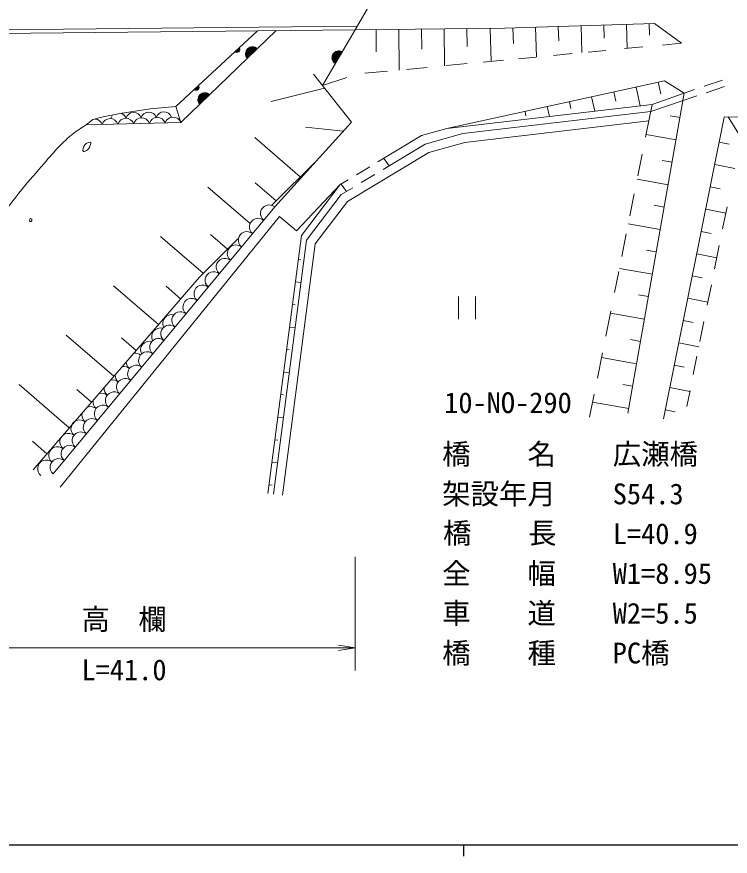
# Model space of a CAD drawing. Units: millimetres, scale not verified. Extents: x 40000 to 680000, y 20000 to 380000.
# Drawn here: x 228700 to 291449, y 204000 to 277849 of the extents above; entities that cross this region are included whole.
import ezdxf
from ezdxf.enums import TextEntityAlignment as Align

# ---------------------------------------------------------------- set-up
doc = ezdxf.new("R2010")
doc.units = ezdxf.units.MM
doc.header["$LTSCALE"] = 1000
for name, color, linetype, lineweight in [('M-BGD', 1, 'Continuous', 13), ('M-TTL', 7, 'Continuous', 13), ('M-TTL-BAND', 7, 'Continuous', 25), ('M-TTL-FRAM', 7, 'Continuous', 13)]:
    doc.layers.add(name, color=color, linetype=linetype, lineweight=lineweight)
doc.styles.add('ＭＳ ゴシック', font='')
doc.styles.get('ＭＳ ゴシック').set_extended_font_data('MS Gothic')

# ---------------------------------------------------------------- blocks, each defined once
blk = doc.blocks.new('open_arrow')
at = {"color": 0, "linetype": 'Continuous', "lineweight": -2}
blk.add_lwpolyline([(7.5, 1.25), (0, 0), (7.5, -1.25)], dxfattribs=at)

msp = doc.modelspace()

# ---------------------------------------------------------------- linework, layer by layer
at = {"layer": 'M-BGD'}
for p, q in [((258454, 276709), (264470, 287004)), ((221882, 276640), (258631, 277010)), ((217826, 276299), (258454, 276709))]:
    msp.add_line(p, q, dxfattribs=at)
at = {"layer": 'M-TTL'}
for p, q in [((271635, 276841), (284787, 277266)), ((276370, 275737), (276330, 276993)), ((278405, 274693), (278329, 277057)), ((280364, 275982), (280328, 277122)), ((282395, 275073), (282327, 277186)), ((284359, 276227), (284326, 277251)), ((284787, 277266), (287163, 275526)), ((249858, 276622), (242702, 269969)), ((251515, 276639), (243134, 268540)), ((255588, 271803), (258454, 276709)), ((258454, 276709), (271635, 276841)), ((260318, 274752), (260298, 276727)), ((262334, 273165), (262298, 276747)), ((264315, 274998), (264297, 276767)), ((266330, 273545), (266297, 276788)), ((268313, 275243), (268297, 276808)), ((270425, 273934), (270332, 276828)), ((272376, 275492), (272332, 276864)), ((274415, 274314), (274331, 276928)), ((287163, 275526), (285487, 275367)), ((280516, 274894), (278952, 274745)), ((283777, 275204), (282158, 275050)), ((271499, 274037), (269724, 273868)), ((274383, 274311), (272842, 274164)), ((277549, 274612), (275895, 274455)), ((264797, 273399), (262967, 273225)), ((268317, 273734), (266454, 273557)), ((254792, 272811), (258144, 268568)), ((257720, 272514), (255588, 271803)), ((261299, 273067), (259305, 272877)), ((266524, 268007), (285674, 272215)), ((285347, 271072), (285123, 272093)), ((285674, 272215), (287413, 271144)), ((289152, 271735), (290763, 272282)), ((255769, 271574), (251062, 270385)), ((281392, 270434), (281216, 271235)), ((287413, 271144), (282450, 242992)), ((283534, 270003), (283169, 271664)), ((284588, 270127), (288309, 271448)), ((289347, 271167), (290956, 271714)), ((277437, 269795), (277309, 270377)), ((279542, 269535), (279262, 270806)), ((284464, 269509), (288512, 270884)), ((240442, 269737), (237784, 269338)), ((242702, 269969), (240442, 269737)), ((242702, 269969), (243134, 268540)), ((266524, 268007), (284588, 270127)), ((275549, 269066), (275356, 269947)), ((284588, 270127), (284012, 267248)), ((236289, 269039), (235392, 268806)), ((237784, 269338), (236289, 269039)), ((267945, 267570), (284464, 269509)), ((273485, 269141), (273402, 269518)), ((285577, 242470), (290925, 269010)), ((286158, 269141), (287033, 268986)), ((290925, 269010), (297995, 269115)), ((292413, 267203), (291277, 269041)), ((235392, 268806), (234793, 268341)), ((243134, 268540), (234793, 268341)), ((243134, 268540), (234826, 268342)), ((258144, 268568), (251383, 261125)), ((257422, 267774), (254107, 268139)), ((268099, 266782), (284299, 268684)), ((260455, 265077), (264303, 267393)), ((264303, 267393), (266524, 268007)), ((264621, 266651), (267945, 267570)), ((284058, 267480), (286686, 267017)), ((249638, 267220), (253639, 263769)), ((260928, 264428), (264621, 266651)), ((264940, 265909), (268099, 266782)), ((291344, 266636), (290482, 266809)), ((257778, 261599), (264940, 265909)), ((251128, 261273), (255139, 265260)), ((260980, 265393), (261463, 264750)), ((283716, 265771), (283335, 263863)), ((285464, 265201), (286338, 265047)), ((258590, 263955), (259755, 264656)), ((291851, 264493), (290087, 264849)), ((258996, 263265), (260185, 263981)), ((249671, 263229), (251505, 261647)), ((253312, 259033), (257154, 263090)), ((253736, 258595), (257154, 263090)), ((257154, 263090), (257847, 263508)), ((257223, 263132), (257706, 262489)), ((283273, 263557), (285991, 263078)), ((245490, 262874), (249218, 259658)), ((254189, 258199), (257234, 262205)), ((257234, 262205), (258250, 262816)), ((283015, 262266), (282630, 260341)), ((290554, 262714), (289691, 262888)), ((254954, 257885), (257778, 261599)), ((251383, 261125), (231897, 237630)), ((284769, 261262), (285644, 261108)), ((291061, 260572), (289296, 260927)), ((290783, 259193), (291173, 261127)), ((232507, 236458), (251801, 260285)), ((251801, 260285), (253312, 259033)), ((282488, 259633), (285297, 259138)), ((241342, 258528), (245103, 255284)), ((245752, 258685), (247237, 257405)), ((250787, 235913), (253736, 258595)), ((282310, 258745), (281911, 256748)), ((289764, 258793), (288901, 258967)), ((244727, 254910), (248153, 258316)), ((251283, 235848), (254189, 258199)), ((254954, 257885), (252077, 235750)), ((290077, 255688), (290490, 257740)), ((284075, 257323), (284949, 257169)), ((290271, 256651), (288506, 257006)), ((253685, 256479), (253464, 256508)), ((281703, 255710), (284602, 255199)), ((230133, 237990), (244727, 254910)), ((281649, 255439), (281281, 253602)), ((288973, 254872), (288111, 255046)), ((237194, 254182), (241154, 250767)), ((241833, 254142), (243113, 253038)), ((253702, 254460), (253207, 254524)), ((289431, 252482), (289789, 254262)), ((283380, 253384), (284255, 253229)), ((267546, 251248), (267546, 253248)), ((269046, 253248), (269046, 251248)), ((289481, 252730), (287716, 253085)), ((253178, 252511), (252949, 252541)), ((280952, 251958), (280510, 249746)), ((280918, 251787), (283908, 251260)), ((288183, 250951), (287321, 251125)), ((253187, 250493), (252691, 250558)), ((288783, 249268), (289138, 251030)), ((233046, 249836), (237235, 246223)), ((237915, 249599), (239194, 248495)), ((282686, 249444), (283560, 249290)), ((288691, 248808), (286926, 249164)), ((252671, 248544), (252433, 248575)), ((280216, 248277), (279770, 246049)), ((280133, 247864), (283213, 247321)), ((288199, 246371), (288527, 247996)), ((287393, 247030), (286531, 247203)), ((252671, 246527), (252175, 246591)), ((228899, 245490), (233316, 241680)), ((281991, 245505), (282866, 245351)), ((287900, 244887), (286136, 245243)), ((233996, 245055), (235275, 243952)), ((252164, 244576), (251917, 244608)), ((279487, 244636), (279083, 242618)), ((287632, 243557), (287915, 244959)), ((279348, 243940), (282519, 243381)), ((286603, 243108), (285741, 243282)), ((252155, 242560), (251660, 242625)), ((230077, 240512), (231356, 239408)), ((251657, 240608), (251402, 240641)), ((251640, 238594), (251144, 238658)), ((251150, 236640), (250886, 236675))]:
    msp.add_line(p, q, dxfattribs=at)
for centre, radius, start, end in [((248069, 274959), 250, 222.91202, 42.91202), ((248069, 274959), 200, 222.91202, 42.91202), ((248069, 274959), 150, 222.91202, 42.91202), ((248069, 274959), 100, 222.91202, 42.91202), ((248069, 274959), 50, 222.91202, 42.91202), ((249419, 274614), 600, 44.01648, 224.01648), ((249419, 274614), 550, 44.01648, 224.01648), ((249419, 274614), 500, 44.01648, 224.01648), ((249419, 274614), 450, 44.01648, 224.01648), ((249419, 274614), 400, 44.01648, 224.01648), ((249419, 274614), 350, 44.01648, 224.01648), ((249419, 274614), 300, 44.01648, 224.01648), ((249419, 274614), 250, 44.01648, 224.01648), ((249419, 274614), 200, 44.01648, 224.01648), ((249419, 274614), 150, 44.01648, 224.01648), ((257021, 274256), 600, 59.70009, 239.70009), ((257021, 274256), 550, 59.70009, 239.70009), ((257021, 274256), 500, 59.70009, 239.70009), ((249419, 274614), 100, 44.01648, 224.01648), ((249419, 274614), 50, 44.01648, 224.01648), ((257021, 274256), 450, 59.70009, 239.70009), ((257021, 274256), 400, 59.70009, 239.70009), ((257021, 274256), 350, 59.70009, 239.70009), ((257021, 274256), 300, 59.70009, 239.70009), ((257021, 274256), 250, 59.70009, 239.70009), ((257021, 274256), 200, 59.70009, 239.70009), ((257021, 274256), 150, 59.70009, 239.70009), ((257021, 274256), 100, 59.70009, 239.70009), ((257021, 274256), 50, 59.70009, 239.70009), ((244491, 271632), 250, 222.91202, 42.91202), ((244491, 271632), 200, 222.91202, 42.91202), ((244491, 271632), 150, 222.91202, 42.91202), ((244491, 271632), 100, 222.91202, 42.91202), ((244491, 271632), 50, 222.91202, 42.91202), ((245229, 270565), 600, 44.01648, 224.01648), ((245229, 270565), 550, 44.01648, 224.01648), ((245229, 270565), 500, 44.01648, 224.01648), ((245229, 270565), 450, 44.01648, 224.01648), ((245229, 270565), 400, 44.01648, 224.01648), ((245229, 270565), 350, 44.01648, 224.01648), ((245229, 270565), 300, 44.01648, 224.01648), ((245229, 270565), 250, 44.01648, 224.01648), ((245229, 270565), 200, 44.01648, 224.01648), ((245229, 270565), 150, 44.01648, 224.01648), ((245229, 270565), 100, 44.01648, 224.01648), ((245229, 270565), 50, 44.01648, 224.01648), ((235524, 268129), 730, 19.70844, 85.30562), ((236908, 268162), 730, 19.70844, 163.03027), ((237651, 268711), 692, 143.17355, 165.18582), ((238293, 268195), 730, 19.70844, 163.03027), ((237651, 268711), 692, 17.42862, 68.69466), ((238981, 268741), 692, 17.42862, 165.18582), ((239678, 268228), 730, 19.70844, 163.03027), ((240311, 268772), 692, 17.42862, 165.18582), ((241062, 268261), 730, 19.70844, 163.03027), ((241640, 268802), 692, 17.42862, 165.18582), ((242447, 268294), 730, 19.70844, 163.03027), ((250896, 260537), 763, 50.32933, 230.32933), ((249922, 259363), 763, 50.32933, 230.32933), ((248947, 258188), 763, 50.32933, 230.32933), ((247973, 257013), 763, 50.32933, 230.32933), ((246999, 255838), 763, 50.32933, 230.32933), ((246025, 254664), 763, 50.32933, 230.32933), ((245050, 253489), 763, 50.32933, 230.32933), ((244076, 252314), 763, 50.32933, 230.32933), ((243102, 251139), 763, 50.32933, 230.32933), ((242299, 250885), 763, 74.09161, 207.2867), ((241325, 249710), 763, 74.09161, 207.2867), ((242127, 249965), 763, 50.32933, 230.32933), ((240350, 248536), 763, 74.09161, 207.2867), ((241153, 248790), 763, 50.32933, 230.32933), ((239093, 247492), 763, 50.32933, 94.73754), ((240179, 247615), 763, 50.32933, 230.32933), ((239093, 247492), 763, 182.04976, 230.32933), ((238118, 246317), 763, 50.32933, 99.57826), ((239205, 246440), 763, 50.32933, 230.32933), ((238118, 246317), 763, 177.21792, 230.32933), ((238230, 245265), 763, 50.32933, 230.32933), ((237144, 245143), 763, 173.1278, 230.32933), ((237144, 245143), 763, 50.32933, 103.77334), ((236170, 243968), 763, 50.32933, 104.44819), ((237256, 244091), 763, 50.32933, 230.32933), ((236170, 243968), 763, 170.94801, 230.32933), ((235196, 242793), 763, 166.37754, 230.32933), ((235196, 242793), 763, 50.32933, 111.00666), ((236282, 242916), 763, 50.32933, 230.32933), ((234221, 241618), 763, 50.32933, 230.32933), ((235307, 241741), 763, 50.32933, 230.32933), ((233247, 240443), 763, 50.32933, 230.32933), ((234333, 240566), 763, 50.32933, 230.32933), ((232273, 239269), 763, 50.32933, 230.32933), ((233359, 239392), 763, 50.32933, 230.32933), ((231298, 238094), 763, 50.32933, 230.32933), ((232385, 238217), 763, 50.32933, 230.32933)]:
    msp.add_arc(centre, radius, start, end, dxfattribs=at)
for points, knots in [([(234793, 268341), (234378, 268074), (233962, 267806), (233575, 267501), (233180, 267189), (232814, 266838), (232465, 266474), (231995, 265983), (231554, 265467), (231109, 264953), (230448, 264190), (229778, 263433), (229137, 262652), (228417, 261776), (227732, 260869), (227082, 259940), (225669, 257920), (224417, 255791), (223073, 253722), (222025, 252109), (220921, 250532), (219744, 249012), (218551, 247472), (217284, 245991), (216017, 244510)], [0, 0, 0, 0, 1, 1, 1, 2, 2, 2, 3, 3, 3, 4, 4, 4, 5, 5, 5, 6, 6, 6, 7, 7, 7, 8, 8, 8, 8]), ([(235185, 266616), (235124, 266411), (235073, 266274), (234912, 266143), (234802, 266053), (234640, 265966), (234567, 265997), (234446, 266049), (234561, 266420), (234694, 266597), (234757, 266681), (234823, 266721), (234930, 266761), (235032, 266799), (235171, 266836), (235203, 266779), (235223, 266745), (235203, 266677), (235185, 266616)], [0, 0, 0, 0, 1, 1, 1, 2, 2, 2, 3, 3, 3, 4, 4, 4, 5, 5, 5, 6, 6, 6, 6]), ([(229828, 259888), (229791, 259957), (229849, 260106), (229919, 260106), (229954, 260106), (229991, 260071), (230010, 260033), (230034, 259987), (230028, 259937), (230010, 259888), (230002, 259866), (229991, 259844), (229974, 259833), (229945, 259816), (229898, 259830), (229864, 259852), (229849, 259861), (229836, 259873), (229828, 259888)], [0, 0, 0, 0, 1, 1, 1, 2, 2, 2, 3, 3, 3, 4, 4, 4, 5, 5, 5, 6, 6, 6, 6])]:
    msp.add_open_spline(points, degree=3, knots=knots, dxfattribs=at)
at = {"layer": 'M-TTL-BAND'}
for p, q in [((40000, 205000), (579000, 205000)), ((268000, 205000), (268000, 204000))]:
    msp.add_line(p, q, dxfattribs=at)
at = {"layer": 'M-TTL-FRAM'}
for p, q in [((258454, 230326), (258454, 220326)), ((258454, 222326), (217826, 222326))]:
    msp.add_line(p, q, dxfattribs=at)

# ---------------------------------------------------------------- block references
at = {"layer": 'M-TTL-FRAM', "xscale": 193, "yscale": 193, "rotation": 180}
msp.add_blockref('open_arrow', (258454, 222326), dxfattribs=at)

# ---------------------------------------------------------------- texts
at = {"layer": 'M-BGD', "style": 'ＭＳ ゴシック'}
for s, p in [('10-NO-290', (266292, 242433)), ('橋\u3000\u3000名', (266116, 237910)), ('広瀬橋', (281116, 237910)), ('架設年月', (266116, 234410)), ('S54.3', (281116, 234410)), ('橋\u3000  長', (266185, 230961)), ('L=40.9', (281116, 230910)), ('全\u3000\u3000幅', (266116, 227410)), ('W1=8.95', (281116, 227410)), ('車\u3000\u3000道', (266116, 223910)), ('W2=5.5', (281116, 223910)), ('橋\u3000\u3000種', (266116, 220410)), ('PC橋', (281116, 220410))]:
    msp.add_text(s, height=1833, dxfattribs=at).set_placement(p, align=Align.BOTTOM_LEFT)
at = {"layer": 'M-TTL-FRAM', "style": 'ＭＳ ゴシック'}
for s, p in [('高\u3000欄', (234390, 223375)), ('L=41.0', (234390, 218933))]:
    msp.add_text(s, height=1833, dxfattribs=at).set_placement(p, align=Align.BOTTOM_LEFT)

doc.saveas('drawing.dxf')
